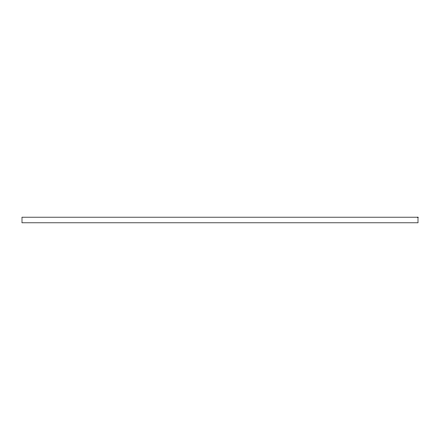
<?xml version="1.0" encoding="UTF-8"?>
<svg xmlns="http://www.w3.org/2000/svg" width="440" height="440" viewBox="0 0 440 440"><rect width="100%" height="100%" fill="white"/><g stroke="black" fill="none" stroke-linecap="round" stroke-linejoin="round"><path stroke-width="0.66" d="M418 217.173L22 217.173L22 222.827L418 222.827L418 217.173"/></g></svg>
